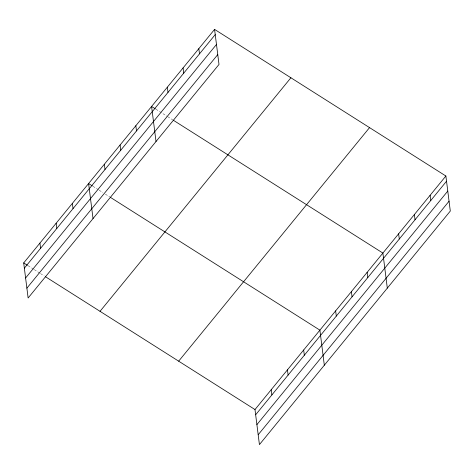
<?xml version="1.0" encoding="UTF-8"?>
<svg xmlns="http://www.w3.org/2000/svg" width="474" height="474" viewBox="0 0 474 474"><rect width="100%" height="100%" fill="white"/><g stroke="black" fill="none" stroke-linecap="round" stroke-linejoin="round"><path stroke-width="0.36" stroke-dasharray="2.37 1.78" d="M155.928 109.216L167.097 116.296M167.719 116.687L172.684 119.833M92.94 186.282L98.527 189.825M99.149 190.216L102.87 192.574M105.352 194.15L109.695 196.906M28.043 265.689L33.63 269.232M34.246 269.623L39.834 273.16M40.456 273.557L44.177 275.915"/><path stroke-width="0.71" d="M214.574 29.388L219.006 64.446L28.126 297.992L23.7 262.934L214.574 29.388L445.874 176.008L450.3 211.066L259.426 444.612L254.994 409.554L445.874 176.008M24.358 268.154L215.232 34.608M25.602 278.001L216.476 44.455M26.888 288.145L217.762 54.599M100.026 311.317L290.9 77.772M178.668 361.17L369.542 127.625M255.658 414.774L446.532 181.222M256.902 424.621L447.776 191.069M258.182 434.765L449.056 201.219M155.312 108.819L151.585 106.46L156.017 141.519M173.306 120.224L382.885 253.075L387.311 288.133M92.323 185.891L88.597 183.533L93.028 218.591M110.318 197.297L319.897 330.147L324.323 365.205M23.7 262.934L27.421 265.298M45.421 276.703L254.994 409.554M430.125 195.276L430.783 200.49M414.377 214.538L415.034 219.758M398.628 233.806L399.292 239.026M367.137 272.343L367.794 277.563M351.388 291.611L352.046 296.831M335.639 310.879L336.303 316.099M303.668 349.996L304.332 355.216M287.445 369.85L288.103 375.07M271.223 389.699L271.88 394.919M198.825 48.656L199.489 53.876M183.083 67.924L183.74 73.144M167.334 87.192L167.992 92.412M135.837 125.728L136.5 130.942M120.094 144.997L120.752 150.211M104.345 164.265L105.003 169.479M72.374 203.382L73.032 208.601M56.151 223.23L56.809 228.45M39.923 243.085L40.586 248.305"/></g></svg>
